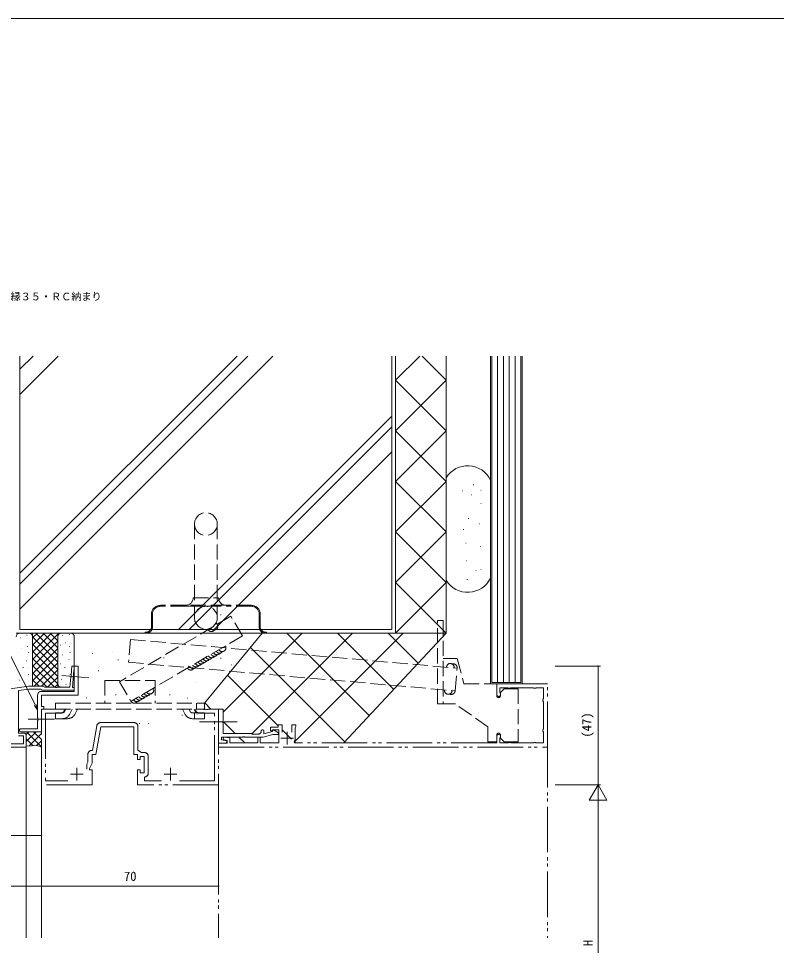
# Model space of a CAD drawing. Units: millimetres, scale not verified. Extents: x -594 to 539, y -420 to 386.
# Drawn here: x -434.3 to -134.7, y 15.7 to 382 of the extents above; entities that cross this region are included whole.
import ezdxf
from ezdxf.enums import TextEntityAlignment as Align

# ---------------------------------------------------------------- set-up
doc = ezdxf.new("R2010")
doc.units = ezdxf.units.MM
doc.header["$LTSCALE"] = 2
for name, pattern in [('CHAIN2', [12, 9, -1, 1, -1]), ('DASHED3', [4, 3, -1]), ('DOUBLE_CHAIN2', [12.8, 9, -1, 0.6, -0.6, 0.6, -1])]:
    doc.linetypes.add(name, pattern=pattern)
for name, color, linetype, lineweight in [('0-1_YKK_ZWAK', 7, 'Continuous', 9), ('0-3_YKK_12', 2, 'Continuous', 9), ('0-4_YSS_K', 3, 'Continuous', 9), ('0-5_YKK_D', 6, 'Continuous', 9), ('0-6_YKK_13', 4, 'DASHED3', 9), ('0-7_YKK_11', 7, 'DOUBLE_CHAIN2', 9)]:
    doc.layers.add(name, color=color, linetype=linetype, lineweight=lineweight)
doc.layers.add('0-2_USER1', color=7, linetype='Continuous')
doc.styles.add('ＭＳ ゴシック', font='')
doc.styles.get('ＭＳ ゴシック').set_extended_font_data('MS Gothic')

msp = doc.modelspace()

# ---------------------------------------------------------------- linework, layer by layer
at = {"layer": '0-1_YKK_ZWAK'}
msp.add_line((510, 382), (-590, 382), dxfattribs=at)
at = {"layer": '0-3_YKK_12', "linetype": 'CHAIN2'}
msp.add_line((-347.955, 104.093), (-362.772, 104.093), dxfattribs=at)
at = {"layer": '0-3_YKK_12', "linetype": 'DOUBLE_CHAIN2'}
for p, q in [((-225.278, 96.093), (-225.278, 18.625)), ((-425.278, 18.625), (-425.278, 79.908)), ((-355.278, 79.393), (-355.278, 18.625))]:
    msp.add_line(p, q, dxfattribs=at)
at = {"layer": '0-3_YKK_12'}
for p, q in [((-431.278, 94.093), (-431.278, 18.625)), ((-425.278, 94.093), (-425.278, 18.625))]:
    msp.add_line(p, q, dxfattribs=at)
at = {"layer": '0-4_YSS_K'}
for p, q in [((-333.786, 248.603), (-433.781, 148.608)), ((-418.638, 248.603), (-433.781, 233.461)), ((-343.685, 248.603), (-433.781, 158.507)), ((-428.538, 248.603), (-433.781, 243.36)), ((-347.928, 248.603), (-433.781, 162.75)), ((-433.781, 248.603), (-433.781, 140.593)), ((-286.781, 140.593), (-286.781, 248.603)), ((-285.281, 239.093), (-275.771, 248.603)), ((-285.281, 248.603), (-285.281, 139.093)), ((-285.281, 139.093), (-285.281, 248.603)), ((-265.281, 139.093), (-265.281, 248.603)), ((-244.98, 119.593), (-244.981, 248.603)), ((-242.68, 119.593), (-242.681, 248.603)), ((-240.38, 119.593), (-240.381, 248.603)), ((-238.08, 119.593), (-238.081, 248.603)), ((-265.281, 219.093), (-285.281, 239.093)), ((-286.781, 224.897), (-371.085, 140.593)), ((-286.781, 220.655), (-366.842, 140.593)), ((-285.281, 199.093), (-265.281, 219.093)), ((-265.281, 199.093), (-285.281, 219.093)), ((-286.781, 210.755), (-356.943, 140.593)), ((-285.281, 179.093), (-265.281, 199.093)), ((-265.281, 179.093), (-285.281, 199.093)), ((-265.281, 159.972), (-265.281, 200.507)), ((-247.78, 160.881), (-247.78, 199.598)), ((-259.035, 195.297), (-258.835, 195.297)), ((-254.606, 197.758), (-254.406, 197.758)), ((-251.653, 195.543), (-251.453, 195.543)), ((-255.344, 193.821), (-255.144, 193.821)), ((-251.653, 190.376), (-251.453, 190.376)), ((-256.574, 184.47), (-256.374, 184.47)), ((-258.543, 180.041), (-258.343, 180.041)), ((-252.145, 182.256), (-251.945, 182.256)), ((-285.281, 159.093), (-265.281, 179.093)), ((-265.281, 159.093), (-285.281, 179.093)), ((-257.558, 174.628), (-257.358, 174.628)), ((-251.899, 173.397), (-251.699, 173.397)), ((-257.312, 167.738), (-257.112, 167.738)), ((-253.621, 163.801), (-253.421, 163.801)), ((-251.653, 164.293), (-251.453, 164.293)), ((-265.281, 139.093), (-285.281, 159.093)), ((-285.281, 139.093), (-265.281, 159.093)), ((-257.066, 160.356), (-256.866, 160.356)), ((-354.443, 146.369), (-354.243, 146.369)), ((-433.781, 140.593), (-286.781, 140.593)), ((-435.28, 139.093), (-285.281, 139.093)), ((-433.778, 139.093), (-430.278, 139.093)), ((-433.486, 137.26), (-433.386, 137.26)), ((-431.01, 138.278), (-430.91, 138.278)), ((-426.891, 139.093), (-428.778, 137.206)), ((-428.778, 139.093), (-428.778, 118.093)), ((-421.234, 139.093), (-428.778, 131.549)), ((-424.062, 139.093), (-428.778, 134.377)), ((-428.778, 139.093), (-428.778, 118.093)), ((-418.778, 138.72), (-428.778, 128.72)), ((-428.778, 137.608), (-418.778, 127.608)), ((-418.778, 135.892), (-428.778, 125.892)), ((-427.435, 139.093), (-418.778, 130.436)), ((-424.607, 139.093), (-418.778, 133.265)), ((-421.778, 139.093), (-418.778, 136.093)), ((-418.95, 139.093), (-418.778, 138.922)), ((-418.778, 139.093), (-418.778, 119.193)), ((-418.778, 136.093), (-418.778, 117.693)), ((-417.278, 139.093), (-413.778, 139.093)), ((-417.027, 138.133), (-416.927, 138.133)), ((-414.259, 138.57), (-414.159, 138.57)), ((-412.278, 137.593), (-412.278, 126.093)), ((-338.008, 139.093), (-360.78, 111.393)), ((-353.478, 107.895), (-322.281, 139.093)), ((-342.079, 99.294), (-302.28, 139.093)), ((-295.655, 106.468), (-328.281, 139.093)), ((-325.365, 96.009), (-282.281, 139.093)), ((-286.015, 116.822), (-308.286, 139.093)), ((-305.687, 95.693), (-265.281, 139.093)), ((-276.37, 127.182), (-288.28, 139.093)), ((-265.281, 139.093), (-285.281, 139.093)), ((-433.34, 133.038), (-433.24, 133.038)), ((-430.742, 134.009), (-430.742, 133.809)), ((-428.778, 134.779), (-418.778, 124.779)), ((-418.778, 133.063), (-428.778, 123.063)), ((-428.778, 131.951), (-418.778, 121.951)), ((-417.901, 134.348), (-417.801, 134.348)), ((-417.901, 134.348), (-417.801, 134.348)), ((-415.862, 135.222), (-415.762, 135.222)), ((-414.242, 134.009), (-414.242, 133.809)), ((-305.301, 96.108), (-342.771, 133.577)), ((-430.432, 131.607), (-430.432, 131.407)), ((-418.778, 130.235), (-428.778, 120.235)), ((-428.778, 129.123), (-418.778, 119.123)), ((-417.027, 130.564), (-416.927, 130.564)), ((-414.405, 128.672), (-414.305, 128.672)), ((-413.932, 131.607), (-413.932, 131.407)), ((-405.249, 131.009), (-405.149, 131.009)), ((-397.371, 131.571), (-397.271, 131.571)), ((-397.371, 131.571), (-397.271, 131.571)), ((-395.049, 128.579), (-394.849, 128.579)), ((-389.868, 131.196), (-389.768, 131.196)), ((-376.993, 129.277), (-376.793, 129.277)), ((-354.457, 129.148), (-354.257, 129.148)), ((-432.473, 125.621), (-432.473, 125.421)), ((-431.156, 128.089), (-431.056, 128.089)), ((-430.573, 125.469), (-430.473, 125.469)), ((-430.573, 125.469), (-430.473, 125.469)), ((-428.778, 126.294), (-420.177, 117.693)), ((-418.778, 127.407), (-428.092, 118.093)), ((-418.778, 124.578), (-425.263, 118.093)), ((-417.755, 126.925), (-417.655, 126.925)), ((-415.973, 125.621), (-415.973, 125.421)), ((-413.968, 126.634), (-413.868, 126.634)), ((-367.267, 126.101), (-367.067, 126.101)), ((-350.29, 126.51), (-350.19, 126.51)), ((-434.069, 123.286), (-433.969, 123.286)), ((-430.381, 122.908), (-430.381, 122.708)), ((-428.778, 123.466), (-423.006, 117.693)), ((-418.778, 121.75), (-422.835, 117.693)), ((-413.881, 122.908), (-413.881, 122.708)), ((-402.799, 124.162), (-402.599, 124.162)), ((-393.432, 123.136), (-393.332, 123.136)), ((-331.678, 102.485), (-351.669, 122.476)), ((-433.923, 120.521), (-433.823, 120.521)), ((-430.427, 120.229), (-430.327, 120.229)), ((-430.122, 118.2), (-430.122, 118)), ((-428.778, 120.637), (-426.234, 118.093)), ((-418.778, 118.921), (-420.006, 117.693)), ((-417.464, 120.812), (-417.364, 120.812)), ((-417.278, 117.693), (-414.237, 117.697)), ((-415.57, 118.774), (-415.47, 118.774)), ((-364.17, 119.574), (-364.07, 119.574)), ((-395.979, 114.708), (-395.779, 114.708)), ((-374.631, 114.771), (-374.431, 114.771)), ((-359.293, 115.451), (-359.193, 115.451)), ((-407.604, 113.545), (-407.404, 113.545)), ((-367.72, 113.412), (-367.52, 113.412)), ((-358.292, 109.093), (-360.695, 111.496)), ((-369.76, 106.614), (-369.56, 106.614)), ((-363.868, 107.067), (-363.668, 107.067)), ((-386.64, 103.442), (-386.44, 103.442)), ((-383.128, 103.442), (-382.928, 103.442)), ((-348.692, 99.493), (-353.292, 104.093)), ((-430.225, 100.093), (-431.278, 99.04)), ((-431.278, 96.211), (-427.396, 100.093)), ((-431.195, 100.093), (-425.278, 94.177)), ((-425.278, 99.383), (-430.16, 94.501)), ((-428.366, 100.093), (-425.278, 97.005)), ((-326.417, 97.223), (-330.078, 100.885)), ((-431.278, 97.348), (-428.543, 94.613)), ((-425.278, 96.554), (-427.209, 94.624)), ((-344.892, 95.693), (-347.192, 97.993)), ((-324.886, 95.693), (-325.329, 96.136)), ((-431.278, 94.52), (-431.163, 94.405))]:
    msp.add_line(p, q, dxfattribs=at)
at = {"layer": '0-4_YSS_K', "linetype": 'DASHED3'}
for p, q in [((-350.361, 145.802), (-394.448, 119.9)), ((-345.802, 138.042), (-350.361, 145.802)), ((-390.073, 136.557), (-390.857, 127.591)), ((-390.073, 136.557), (-260.976, 125.263)), ((-345.802, 138.042), (-389.889, 112.141)), ((-390.857, 127.591), (-261.761, 116.297)), ((-261.761, 116.297), (-260.976, 125.263)), ((-394.448, 119.9), (-389.889, 112.141))]:
    msp.add_line(p, q, dxfattribs=at)
at = {"layer": '0-4_YSS_K'}
for points in [[(-285.281, 219.093), (-265.281, 239.093), (-274.79, 248.603)], [(-235.281, 248.603), (-235.28, 119.093), (-247.78, 119.093), (-247.781, 248.603)], [(-235.781, 248.603), (-235.78, 119.593), (-247.28, 119.593), (-247.281, 248.603)], [(-431.278, 94.393), (-429.202, 94.575), (-427.917, 94.671), (-426.658, 94.575), (-425.278, 94.093)]]:
    msp.add_lwpolyline(points, dxfattribs=at)
for centre, radius, start, end in [((-256.78, 195.24), 10, 25.84262, 148.21165), ((-256.78, 165.24), 10, 211.78833, 334.15961), ((-433.778, 137.593), 1.5, 90, 180), ((-430.278, 137.593), 1.5, 0, 90), ((-417.278, 137.593), 1.5, 90, 180), ((-413.778, 137.593), 1.5, 0, 90), ((-417.278, 119.193), 1.5, 180, 270)]:
    msp.add_arc(centre, radius, start, end, dxfattribs=at)
at = {"layer": '0-4_YSS_K', "linetype": 'DASHED3'}
for centre, start, end in [((-357.066, 141.814), 208.02376, 59.69804), ((-358.117, 141.234), 198.63513, 322.48224), ((-354.882, 132.682), 210.37625, 323.95444), ((-353.847, 133.289), 210.37625, 30.37625), ((-361.094, 129.041), 210.37625, 323.95444), ((-360.059, 129.648), 210.37625, 323.95444), ((-359.024, 130.255), 210.37625, 323.95444), ((-357.988, 130.862), 210.37625, 323.95444), ((-356.953, 131.468), 210.37625, 323.95444), ((-355.918, 132.075), 210.37625, 323.95444), ((-366.27, 126.007), 210.37625, 323.95444), ((-365.235, 126.614), 210.37625, 323.95444), ((-364.2, 127.221), 210.37625, 323.95444), ((-363.165, 127.828), 210.37625, 323.95444), ((-362.129, 128.434), 210.37625, 323.95444), ((-263.656, 125.595), 352.93369, 172.93369), ((-262.465, 125.447), 352.93369, 106.51186), ((-382.393, 116.556), 210.2058, 30.2058), ((-385.504, 114.745), 210.2058, 323.78398), ((-384.467, 115.348), 210.2058, 323.78398), ((-383.43, 115.952), 210.2058, 323.78398), ((-264.457, 116.435), 177.0663, 357.0663), ((-263.259, 116.374), 243.48813, 357.0663), ((-388.615, 112.933), 210.2058, 323.78398), ((-387.578, 113.537), 210.2058, 323.78398), ((-386.541, 114.141), 210.2058, 323.78398)]:
    msp.add_arc(centre, 1.5, start, end, dxfattribs=at)
at = {"layer": '0-5_YKK_D'}
for p, q in [((-427.682, 110.598), (-460.243, 174.895)), ((-222.278, 126.093), (-204.278, 126.093)), ((-205.278, 126.093), (-205.278, 79.093)), ((-427.384, 110.748), (-427.979, 110.447)), ((-426.778, 108.814), (-427.979, 110.447)), ((-222.278, 79.093), (-204.278, 79.093)), ((-222.278, 79.093), (-204.278, 79.093)), ((-205.278, 79.093), (-208.778, 73.031)), ((-205.278, 79.093), (-201.778, 73.031)), ((-205.278, 79.093), (-205.278, 66.969)), ((-425.278, 75.718), (-425.278, 38.093)), ((-425.278, 75.093), (-425.278, 38.093)), ((-425.278, 75.093), (-425.278, 58.093)), ((-355.278, 75.718), (-355.278, 38.093)), ((-208.778, 73.031), (-201.778, 73.031)), ((-205.278, 72.093), (-205.278, -37.843)), ((-425.278, 59.093), (-455.278, 59.093)), ((-460.278, 39.093), (-425.278, 39.093)), ((-425.278, 39.093), (-355.278, 39.093))]:
    msp.add_line(p, q, dxfattribs=at)
msp.add_lwpolyline([(-427.384, 110.748), (-426.778, 108.814), (-427.979, 110.447)], close=True, dxfattribs=at)
for centre, start, end in [((-205.278, 126.093), 90, 270), ((-205.278, 126.093), 270, 90), ((-425.278, 59.093), 0, 180), ((-425.278, 59.093), 180, 0), ((-425.278, 39.093), 0, 180), ((-425.278, 39.093), 0, 180), ((-425.278, 39.093), 180, 0), ((-425.278, 39.093), 180, 0), ((-355.278, 39.093), 0, 180), ((-355.278, 39.093), 180, 0)]:
    msp.add_arc(centre, 0.106, start, end, dxfattribs=at)
at = {"layer": '0-6_YKK_13'}
for p, q in [((-364.78, 182.193), (-364.78, 145.193)), ((-355.781, 182.193), (-355.781, 145.193)), ((-365.28, 153.093), (-355.28, 153.093)), ((-381.78, 146.593), (-381.78, 141.493)), ((-381.38, 146.593), (-381.38, 141.493)), ((-368.28, 150.093), (-378.28, 150.093)), ((-368.28, 149.693), (-378.28, 149.693)), ((-352.28, 150.093), (-368.28, 150.093)), ((-368.28, 149.693), (-352.28, 149.693)), ((-342.28, 150.093), (-352.28, 150.093)), ((-342.28, 149.693), (-352.28, 149.693)), ((-339.18, 141.493), (-339.18, 146.593)), ((-338.78, 141.493), (-338.78, 146.593)), ((-268.778, 111.093), (-268.778, 144.093)), ((-384.28, 139.493), (-383.78, 139.493)), ((-336.78, 139.493), (-336.281, 139.493)), ((-264.978, 129.093), (-266.478, 129.093)), ((-264.978, 129.093), (-260.958, 129.093)), ((-400.28, 120.393), (-380.28, 120.393)), ((-400.28, 120.393), (-400.28, 111.393)), ((-380.28, 120.393), (-380.28, 111.393)), ((-242.378, 117.093), (-236.778, 117.093)), ((-419.78, 111.393), (-360.78, 111.393)), ((-419.78, 109.093), (-419.78, 111.393)), ((-363.955, 109.093), (-363.955, 111.393)), ((-360.78, 109.093), (-360.78, 111.393)), ((-266.478, 111.093), (-268.778, 111.093)), ((-266.478, 111.093), (-264.978, 111.093)), ((-261.632, 111.093), (-264.978, 111.093)), ((-248.778, 102.093), (-261.632, 111.093)), ((-419.78, 109.093), (-360.78, 109.093)), ((-419.78, 105.293), (-419.78, 107.593)), ((-417.007, 107.593), (-419.78, 107.593)), ((-415.664, 109.093), (-416.103, 108.165)), ((-414.024, 107.181), (-413.119, 109.093)), ((-411.957, 107.198), (-411.073, 109.093)), ((-368.602, 107.198), (-369.486, 109.093)), ((-366.948, 109.093), (-366.518, 108.17)), ((-365.611, 107.593), (-360.78, 107.593)), ((-364.896, 109.093), (-364.186, 107.593)), ((-364.836, 105.293), (-364.836, 107.593)), ((-360.78, 105.293), (-360.78, 107.593)), ((-417.007, 105.293), (-419.78, 105.293)), ((-414.948, 105.293), (-417.485, 105.293)), ((-365.611, 105.293), (-363.074, 105.293)), ((-363.074, 105.293), (-360.78, 105.293)), ((-248.778, 96.093), (-248.778, 102.093))]:
    msp.add_line(p, q, dxfattribs=at)
at = {"layer": '0-6_YKK_13', "linetype": 'CHAIN2'}
for p, q in [((-417.28, 122.413), (-406.503, 121.47)), ((-430.475, 105.049), (-420.136, 105.049))]:
    msp.add_line(p, q, dxfattribs=at)
at = {"layer": '0-6_YKK_13'}
for points in [[(-268.778, 144.093), (-266.478, 144.093), (-266.478, 111.093)], [(-384.28, 139.493), (-384.28, 139.093), (-383.78, 139.093), (-336.78, 139.093)], [(-336.78, 139.093), (-336.281, 139.093), (-336.281, 139.493)], [(-260.958, 129.093), (-258.278, 119.093), (-245.278, 119.093), (-245.278, 114.293)], [(-243.878, 114.293), (-243.878, 115.593), (-242.378, 117.093)], [(-236.778, 117.093), (-236.778, 96.093), (-242.378, 96.093)], [(-245.278, 98.893), (-245.278, 96.093), (-248.778, 96.093)], [(-242.378, 96.093), (-243.878, 97.593), (-243.878, 98.893)]]:
    msp.add_lwpolyline(points, dxfattribs=at)
msp.add_circle((-360.281, 145.193), 4.5, dxfattribs=at)
for centre, radius, start, end in [((-360.281, 182.193), 4.5, 0, 180), ((-360.281, 182.193), 4.5, 180, 0), ((-368.28, 153.093), 3, 270, 0), ((-352.28, 153.093), 3, 180, 270), ((-378.28, 146.593), 3.5, 90, 180), ((-378.28, 146.593), 3.1, 90, 180), ((-342.28, 146.593), 3.5, 0, 90), ((-342.28, 146.593), 3.1, 0, 90), ((-383.78, 141.493), 2, 270, 0), ((-383.78, 141.493), 2.4, 270, 0), ((-336.78, 141.493), 2.4, 180, 270), ((-336.78, 141.493), 2, 180, 270), ((-244.578, 114.293), 0.7, 180, 0), ((-417.007, 108.593), 1, 270, 334.66911), ((-417.007, 108.593), 3.3, 270, 334.66911), ((-414.948, 108.593), 3.3, 270, 335), ((-365.611, 108.593), 3.3, 204.99998, 270), ((-365.611, 108.593), 1, 204.99998, 270), ((-244.578, 98.893), 0.7, 0, 180)]:
    msp.add_arc(centre, radius, start, end, dxfattribs=at)
at = {"layer": '0-7_YKK_11', "linetype": 'Continuous'}
for p, q in [((-430.278, 118.093), (-458.543, 114.324)), ((-419.003, 117.573), (-419.553, 117.573)), ((-328.178, 95.093), (-328.178, 100.093)), ((-330.678, 97.593), (-325.678, 97.593)), ((-411.278, 85.893), (-411.278, 80.893)), ((-374.278, 85.893), (-374.278, 80.893)), ((-413.778, 83.393), (-408.778, 83.393)), ((-376.778, 83.393), (-371.778, 83.393))]:
    msp.add_line(p, q, dxfattribs=at)
at = {"layer": '0-7_YKK_11'}
for p, q in [((-401.948, 103.723), (-388.648, 103.723)), ((-383.048, 90.423), (-383.048, 83.763))]:
    msp.add_line(p, q, dxfattribs=at)
at = {"layer": '0-7_YKK_11', "linetype": 'Continuous'}
for points in [[(-432.278, 99.593), (-434.278, 99.593), (-434.278, 116.45), (-430.205, 116.993), (-425.478, 116.993), (-425.278, 116.793), (-425.078, 116.593), (-412.278, 116.593), (-412.278, 117.593), (-413.018, 117.593), (-412.413, 124.511), (-412.346, 124.643), (-412.278, 124.793), (-412.278, 126.093), (-413.278, 126.093), (-413.588, 122.55), (-413.485, 122.357), (-413.533, 121.809), (-413.668, 121.637), (-414.013, 117.693), (-418.82, 117.693), (-419.003, 117.573)], [(-425.278, 114.593), (-410.778, 114.593), (-410.778, 126.093), (-412.278, 126.093), (-412.278, 116.093), (-425.278, 116.093)], [(-419.553, 117.573), (-419.736, 117.693), (-423.978, 117.693), (-424.178, 117.893), (-424.378, 118.093), (-430.278, 118.093)], [(-433.378, 100.093), (-425.278, 100.093), (-425.278, 109.093), (-424.278, 109.093), (-424.278, 110.093), (-425.278, 110.093), (-425.278, 114.593)], [(-426.778, 114.593), (-426.778, 105.764), (-426.635, 105.572)], [(-460.278, 112.342), (-460.278, 89.093), (-459.278, 89.093), (-458.397, 94.093), (-431.278, 94.093), (-431.278, 98.593)], [(-434.378, 98.493), (-432.378, 98.493), (-432.378, 95.293), (-459.178, 95.293), (-459.178, 112.342)], [(-426.778, 104.422), (-426.778, 101.293), (-433.378, 101.293)], [(-426.635, 105.572), (-426.635, 104.614), (-426.778, 104.422)]]:
    msp.add_lwpolyline(points, dxfattribs=at)
at = {"layer": '0-7_YKK_11'}
for points in [[(-330.078, 99.991), (-330.078, 102.893), (-331.678, 102.893), (-331.678, 101.893), (-334.678, 101.893), (-334.678, 100.493), (-334.178, 100.493), (-333.895, 100.693), (-333.613, 100.893), (-331.378, 100.893), (-331.378, 95.693), (-338.778, 95.693), (-338.778, 97.993), (-339.778, 97.993), (-339.778, 95.693), (-350.778, 95.693), (-350.778, 97.767), (-353.356, 97.993), (-353.487, 97.004), (-351.878, 96.721), (-351.878, 95.593), (-355.278, 95.593), (-355.278, 94.093), (-225.278, 94.093), (-225.278, 119.093), (-245.278, 119.093), (-245.278, 114.843)], [(-243.993, 115.368), (-244.078, 115.578), (-244.078, 117.493), (-240.971, 117.493), (-240.811, 117.447)], [(-239.745, 117.447), (-239.585, 117.493), (-230.971, 117.493), (-230.811, 117.447)], [(-229.745, 117.447), (-229.585, 117.493), (-226.878, 117.493), (-226.878, 113.286), (-226.924, 113.126)], [(-226.924, 112.06), (-226.878, 111.9), (-226.878, 101.286), (-226.924, 101.126)], [(-370.742, 80.723), (-356.908, 80.723), (-356.908, 107.463), (-363.187, 107.463), (-364.278, 108.093), (-364.278, 109.093), (-361.236, 109.093), (-361.053, 108.973), (-360.503, 108.973), (-360.32, 109.093), (-360.236, 109.093), (-360.053, 108.973), (-359.503, 108.973), (-359.32, 109.093), (-355.278, 109.093), (-355.278, 79.093), (-387.278, 79.093), (-387.278, 85.093), (-386.278, 85.093), (-386.278, 83.893), (-384.678, 83.893), (-384.678, 90.293), (-386.278, 90.293), (-386.278, 89.093), (-387.278, 89.093), (-387.278, 91.093), (-388.778, 91.093), (-388.778, 102.093), (-401.839, 102.093), (-403.778, 91.093), (-405.278, 91.093), (-405.278, 87.738), (-406.278, 85.593), (-406.278, 85.093), (-405.278, 85.093), (-405.278, 79.093), (-425.278, 79.093), (-425.278, 109.093), (-416.278, 109.093), (-416.278, 108.093)], [(-416.278, 108.093), (-417.369, 107.463), (-423.648, 107.463), (-423.648, 80.723), (-414.814, 80.723)], [(-355.278, 95.593), (-355.278, 109.093), (-353.478, 109.093), (-353.478, 104.551), (-353.598, 104.368), (-353.598, 103.818), (-353.478, 103.635), (-353.478, 99.493), (-342.278, 99.493), (-341.978, 99.193), (-339.578, 99.193)], [(-324.978, 97.593), (-324.978, 101.673), (-324.828, 101.933), (-324.678, 102.193), (-324.678, 102.893), (-326.278, 102.893), (-326.278, 99.991)], [(-405.408, 92.723), (-405.146, 92.723), (-403.425, 102.484)], [(-387.148, 102.223), (-387.148, 92.893), (-385.763, 91.923), (-384.548, 91.923)], [(-337.378, 100.393), (-337.378, 99.288), (-334.001, 100.193), (-333.772, 101.048), (-331.511, 99.743), (-331.712, 98.993), (-333.843, 98.993), (-337.575, 97.993), (-344.82, 97.993), (-345.003, 98.113), (-345.553, 98.113), (-345.737, 97.993), (-354.078, 97.993), (-354.078, 96.865), (-352.042, 96.506), (-352.122, 95.593), (-355.278, 95.593)], [(-226.924, 100.06), (-226.878, 99.9), (-226.878, 95.693), (-229.585, 95.693), (-229.745, 95.739)], [(-245.278, 98.343), (-245.278, 95.693), (-325.065, 95.693), (-325.332, 96.13)], [(-240.811, 95.739), (-240.971, 95.693), (-244.078, 95.693), (-244.078, 97.608), (-243.993, 97.818)], [(-230.811, 95.739), (-230.971, 95.693), (-239.585, 95.693), (-239.745, 95.739)], [(-407.278, 85.393), (-407.278, 87.305), (-406.908, 88.099), (-406.908, 91.223)], [(-384.323, 82.28), (-384.578, 81.983), (-384.578, 80.723), (-377.814, 80.723)]]:
    msp.add_lwpolyline(points, dxfattribs=at)
for centre, radius, start, end in [((-240.278, 118.293), 1, 237.79576, 302.20422), ((-230.278, 118.293), 1, 237.79576, 302.20422), ((-244.528, 114.843), 0.75, 180.00002, 44.41531), ((-226.078, 112.593), 1, 147.79576, 212.20422), ((-401.948, 102.223), 1.5, 90, 169.99998), ((-388.648, 102.223), 1.5, 0, 89.99998), ((-339.578, 100.393), 1.2, 270, 359.99998), ((-337.878, 100.393), 0.5, 359.99998, 180), ((-244.528, 98.343), 0.75, 315.58467, 179.99997), ((-226.078, 100.593), 1, 147.79576, 212.20422), ((-328.178, 97.593), 3.2, 332.79712, 0), ((-240.278, 94.893), 1, 57.79576, 122.20422), ((-230.278, 94.893), 1, 57.79576, 122.20422), ((-405.408, 91.223), 1.5, 90, 179.99998), ((-384.548, 90.423), 1.5, 0, 89.99998), ((-384.548, 83.763), 1.5, 278.62692, 359.99998)]:
    msp.add_arc(centre, radius, start, end, dxfattribs=at)
at = {"layer": '0-7_YKK_11', "linetype": 'Continuous'}
for centre, radius, start, end in [((-425.278, 114.593), 1.5, 89.99997, 180.00002), ((-433.378, 100.693), 0.6, 89.99997, 270), ((-432.278, 98.593), 1, 0, 89.99997)]:
    msp.add_arc(centre, radius, start, end, dxfattribs=at)

# ---------------------------------------------------------------- texts
at = {"layer": '0-2_USER1', "color": 4, "style": 'ＭＳ ゴシック'}
msp.add_text('見切縁３５・ＲＣ納まり', height=2.933, dxfattribs=at).set_placement((-445.474, 269.756), align=Align.BOTTOM_LEFT)
at = {"layer": '0-5_YKK_D', "color": 4, "style": 'ＭＳ ゴシック'}
for s, p in [('(47)', (-206.781, 97.793)), ('H', (-206.278, 15.4))]:
    msp.add_text(s, height=3.666, rotation=90, dxfattribs=at).set_placement(p, align=Align.BOTTOM_LEFT)
msp.add_text('70', height=3.666, dxfattribs=at).set_placement((-392.678, 40.093), align=Align.BOTTOM_LEFT)

doc.saveas('drawing.dxf')
